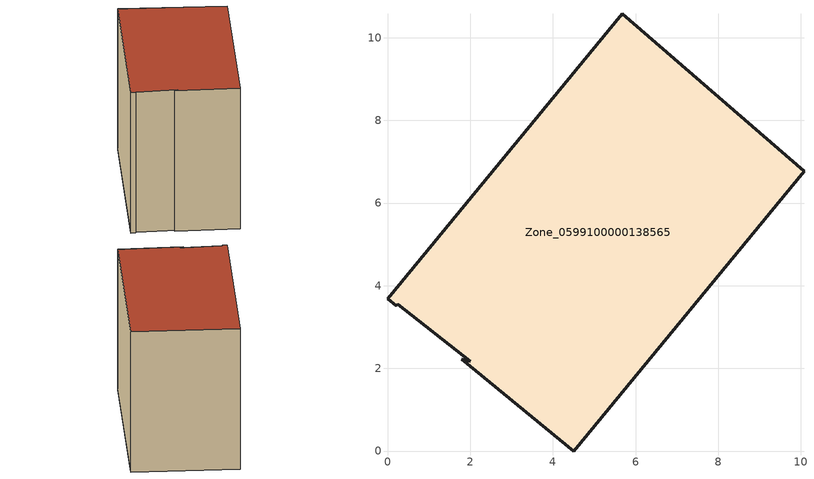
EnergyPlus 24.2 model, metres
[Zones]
Zone_0599100000138565
 floor ground (C_G): 5.68,10.57 10.08,6.76 4.5,0 1.8,2.22 2.01,2.18 0.25,3.56 0.22,3.51 0,3.69 z0
 wall outside (C_F): 1.8,2.22 4.5,0 10.08,6.76 5.68,10.57 0,3.69 0.22,3.51 0.25,3.56 2.01,2.18 1.8,2.22 z0:8.55
 roof outside (C_R): 10.08,6.76 5.68,10.57 0,3.69 0.22,3.51 0.25,3.56 2.01,2.18 1.8,2.22 4.5,0 z8.55
[BUILDING]
Pand.0599100000138565: North Axis=0; Terrain=City; Loads Convergence Tolerance Value=0.04; Temperature Convergence Tolerance Value=0.4; Solar Distribution=FullExterior; Maximum Number of Warmup Days=25; Minimum Number of Warmup Days=1
[Site:Location]
Rotterdam.The.Hague.AP_ZH_NLD Design_Conditions: Latitude=51.96; Longitude=4.45; Time Zone=1; Elevation=-4.5
[SITE:GROUNDTEMPERATURE:BUILDINGSURFACE]
18, 18, 18, 18, 18, 18, 18, 18, 18, 18, 18, 18
[MATERIAL] Thermal Absorptance=0.9; Solar Absorptance=0.7; Visible Absorptance=0.7
Name | Roughness | Thickness | Conductivity | Density | Specific Heat
G.TI.1946-1964 | MediumSmooth | 0.15 | 1 | 540 | 1210
F.TI.1946-1964 | Rough | 0.3 | 0.857143 | 1920 | 840
R.TI.1946-1964 | MediumRough | 0.2 | 0.277778 | 1500 | 1000
[CONSTRUCTION]
C_G: G.TI.1946-1964
C_F: F.TI.1946-1964
C_R: R.TI.1946-1964
[ZONE]
Zone_0599100000138565: Type=1; Multiplier=1; Ceiling Height=Autocalculate; Volume=Autocalculate; Floor Area=autocalculate; Part of Total Floor Area=Yes
[ZONEINFILTRATION:DESIGNFLOWRATE]
Infil_Zone_0599100000138565: Zone or ZoneList or Space or SpaceList=Zone_0599100000138565; Schedule=AlwaysOn; Design Flow Rate Calculation Method=Flow/Area; Flow Rate per Floor Area=0.003; Constant Term Coefficient=1; Temperature Term Coefficient=0; Velocity Term Coefficient=0; Velocity Squared Term Coefficient=0
[HVACTEMPLATE:ZONE:IDEALLOADSAIRSYSTEM]
Zone_0599100000138565: Maximum Heating Supply Air Temperature=50; Minimum Cooling Supply Air Temperature=13; Maximum Heating Supply Air Humidity Ratio=0.0156; Minimum Cooling Supply Air Humidity Ratio=0.0077; Heating Limit=NoLimit; Cooling Limit=NoLimit; Dehumidification Control Type=ConstantSensibleHeatRatio; Cooling Sensible Heat Ratio=0.7; Dehumidification Setpoint=60; Humidification Control Type=None; Humidification Setpoint=30; Outdoor Air Method=None; Outdoor Air Flow Rate per Person=0.00944; Outdoor Air Flow Rate per Zone Floor Area=0; Outdoor Air Flow Rate per Zone=0; Demand Controlled Ventilation Type=None; Outdoor Air Economizer Type=NoEconomizer; Heat Recovery Type=None; Sensible Heat Recovery Effectiveness=0.7; Latent Heat Recovery Effectiveness=0.65
[ZONECONTROL:THERMOSTAT]
ThermostatControl_Zone_0599100000138565: Zone or ZoneList=Zone_0599100000138565; Control Type Schedule=DualSetpointControlType; Control 1=Thermostat_Zone_0599100000138565; Temperature Difference Between Cutout And Setpoint=0
[THERMOSTATSETPOINT:DUALSETPOINT]
Thermostat_Zone_0599100000138565: Heating Setpoint Temperature Schedule=HeatingSetpoint_Zone_0599100000138565; Cooling Setpoint Temperature Schedule=CoolingSetpoint_Zone_0599100000138565
[SCHEDULE:COMPACT]
HeatingSetpoint_Zone_0599100000138565: Through: 12/31, For: AllDays, Until: 24:00, 21
CoolingSetpoint_Zone_0599100000138565: Through: 12/31, For: AllDays, Until: 24:00, 24
DualSetpointControlType: Through: 12/31, For: AllDays, Until: 24:00, 4
AlwaysOn: Through: 12/31, For: AllDays, Until: 24:00, 1
